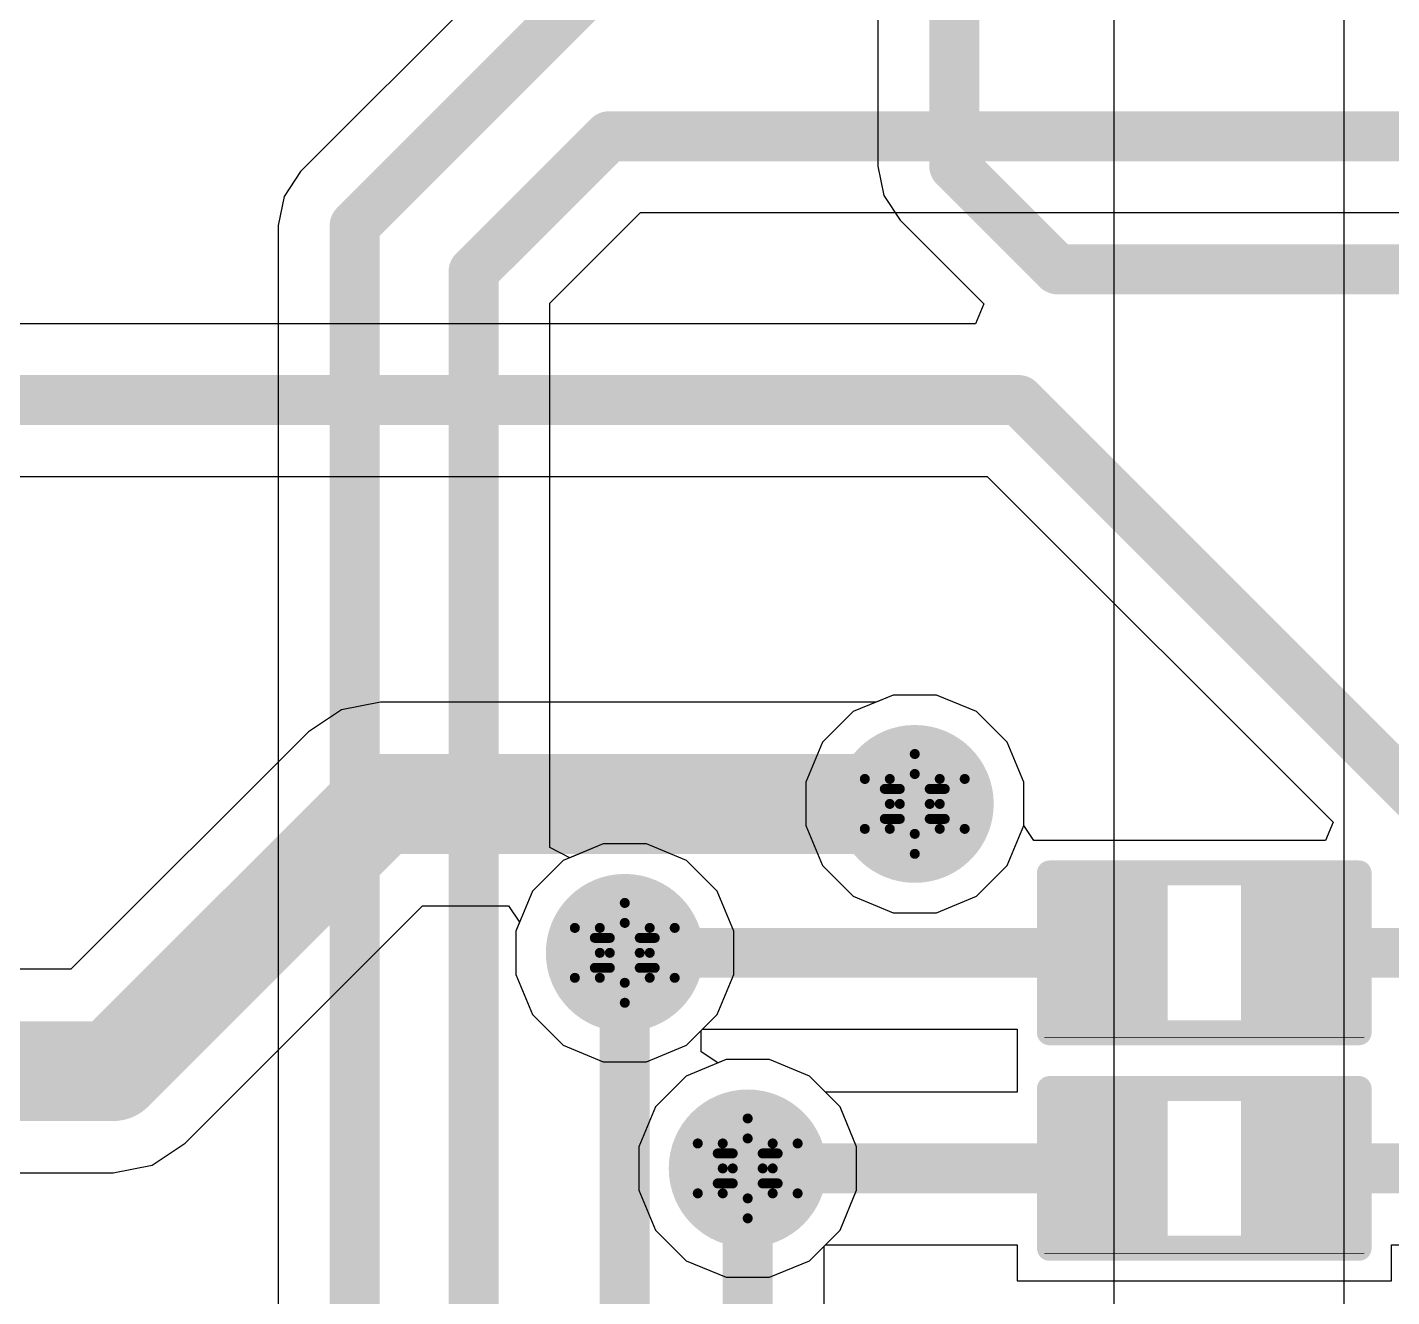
# Model space of a CAD drawing. Header units: inches. Extents: x -5 to 5328, y -4 to 5281.
# Drawn here: x 2.4 to 9.34, y 43.56 to 50.02 of the extents above; entities that cross this region are included whole.
import ezdxf

# ---------------------------------------------------------------- set-up
doc = ezdxf.new("R2010")
doc.units = ezdxf.units.IN
for name, color, linetype in [('Bottom Layer', 5, 'Continuous'), ('Bottom Solder', 6, 'Continuous'), ('Drill Drawing', 1, 'Continuous'), ('Layer 1', 16, 'Continuous'), ('Layer 2', 76, 'Continuous'), ('Top Layer', 1, 'Continuous'), ('Top Overlay', 2, 'Continuous'), ('Top Paste', 8, 'Continuous'), ('Top Solder', 216, 'Continuous'), ('Via Holes', 16, 'Continuous')]:
    doc.layers.add(name, color=color, linetype=linetype)

# ---------------------------------------------------------------- blocks, each defined once
blk = doc.blocks.new('R___0402_38')
at = {"layer": 'Top Layer'}
for points in [[(-0.6985, -0.3175), (-0.6985, 0.3175), (-0.2413, 0.3175), (-0.2413, -0.3175)], [(0.2413, -0.3175), (0.2413, 0.3175), (0.6985, 0.3175), (0.6985, -0.3175)]]:
    blk.add_hatch(color=1, dxfattribs=at).paths.add_polyline_path(points)
at = {"layer": 'Top Paste'}
for points in [[(-0.6985, -0.3175), (-0.6985, 0.3175), (-0.2413, 0.3175), (-0.2413, -0.3175)], [(0.2413, -0.3175), (0.2413, 0.3175), (0.6985, 0.3175), (0.6985, -0.3175)]]:
    blk.add_hatch(color=8, dxfattribs=at).paths.add_polyline_path(points)
at = {"layer": 'Top Solder'}
for points in [[(-0.7535, -0.3725), (-0.7535, 0.3725), (-0.1863, 0.3725), (-0.1863, -0.3725)], [(0.1863, -0.3725), (0.1863, 0.3725), (0.7535, 0.3725), (0.7535, -0.3725)]]:
    blk.add_hatch(color=216, dxfattribs=at).paths.add_polyline_path(points)
at = {"layer": 'Top Overlay'}
for points in [[(-0.7874, -0.4064, 0.127, 0.127, 0), (-0.7874, 0.4064, 0.127, 0.127, 0)], [(-0.7874, 0.4064, 0.127, 0.127, 0), (0.7874, 0.4064, 0.127, 0.127, 0)], [(0.7874, -0.4064, 0.127, 0.127, 0), (0.7874, 0.4064, 0.127, 0.127, 0)], [(-0.7874, -0.4064, 0.127, 0.127, 0), (0.7874, -0.4064, 0.127, 0.127, 0)], [(-0.8128, -0.4318, 0.00323, 0.00323, 0), (0.8128, -0.4318, 0.00323, 0.00323, 0)]]:
    blk.add_lwpolyline(points, format="xyseb", dxfattribs=at)
for points in [[(-0.8191, 0.4064, 0.0635, 0.0635, 1), (-0.7556, 0.4064, 0.0635, 0.0635, 1)], [(-0.8191, 0.4064, 0.0635, 0.0635, 1), (-0.7556, 0.4064, 0.0635, 0.0635, 1)], [(0.7556, 0.4064, 0.0635, 0.0635, 1), (0.8191, 0.4064, 0.0635, 0.0635, 1)], [(0.7556, 0.4064, 0.0635, 0.0635, 1), (0.8191, 0.4064, 0.0635, 0.0635, 1)], [(-0.8191, -0.4064, 0.0635, 0.0635, 1), (-0.7556, -0.4064, 0.0635, 0.0635, 1)], [(-0.8191, -0.4064, 0.0635, 0.0635, 1), (-0.7556, -0.4064, 0.0635, 0.0635, 1)], [(0.7556, -0.4064, 0.0635, 0.0635, 1), (0.8191, -0.4064, 0.0635, 0.0635, 1)], [(0.7556, -0.4064, 0.0635, 0.0635, 1), (0.8191, -0.4064, 0.0635, 0.0635, 1)], [(-0.8136, -0.4318, 0.00161, 0.00161, 1), (-0.812, -0.4318, 0.00161, 0.00161, 1)], [(0.812, -0.4318, 0.00161, 0.00161, 1), (0.8136, -0.4318, 0.00161, 0.00161, 1)]]:
    blk.add_lwpolyline(points, format="xyseb", close=True, dxfattribs=at)
blk = doc.blocks.new('R___0402_39')
at = {"layer": 'Top Layer'}
for points in [[(-0.6985, -0.3175), (-0.6985, 0.3175), (-0.2413, 0.3175), (-0.2413, -0.3175)], [(0.2413, -0.3175), (0.2413, 0.3175), (0.6985, 0.3175), (0.6985, -0.3175)]]:
    blk.add_hatch(color=1, dxfattribs=at).paths.add_polyline_path(points)
at = {"layer": 'Top Paste'}
for points in [[(-0.6985, -0.3175), (-0.6985, 0.3175), (-0.2413, 0.3175), (-0.2413, -0.3175)], [(0.2413, -0.3175), (0.2413, 0.3175), (0.6985, 0.3175), (0.6985, -0.3175)]]:
    blk.add_hatch(color=8, dxfattribs=at).paths.add_polyline_path(points)
at = {"layer": 'Top Solder'}
for points in [[(-0.7535, -0.3725), (-0.7535, 0.3725), (-0.1863, 0.3725), (-0.1863, -0.3725)], [(0.1863, -0.3725), (0.1863, 0.3725), (0.7535, 0.3725), (0.7535, -0.3725)]]:
    blk.add_hatch(color=216, dxfattribs=at).paths.add_polyline_path(points)
at = {"layer": 'Top Overlay'}
for points in [[(-0.7874, -0.4064, 0.127, 0.127, 0), (-0.7874, 0.4064, 0.127, 0.127, 0)], [(-0.7874, 0.4064, 0.127, 0.127, 0), (0.7874, 0.4064, 0.127, 0.127, 0)], [(0.7874, -0.4064, 0.127, 0.127, 0), (0.7874, 0.4064, 0.127, 0.127, 0)], [(-0.7874, -0.4064, 0.127, 0.127, 0), (0.7874, -0.4064, 0.127, 0.127, 0)], [(-0.8128, -0.4318, 0.00323, 0.00323, 0), (0.8128, -0.4318, 0.00323, 0.00323, 0)]]:
    blk.add_lwpolyline(points, format="xyseb", dxfattribs=at)
for points in [[(-0.8191, 0.4064, 0.0635, 0.0635, 1), (-0.7556, 0.4064, 0.0635, 0.0635, 1)], [(-0.8191, 0.4064, 0.0635, 0.0635, 1), (-0.7556, 0.4064, 0.0635, 0.0635, 1)], [(0.7556, 0.4064, 0.0635, 0.0635, 1), (0.8191, 0.4064, 0.0635, 0.0635, 1)], [(0.7556, 0.4064, 0.0635, 0.0635, 1), (0.8191, 0.4064, 0.0635, 0.0635, 1)], [(-0.8191, -0.4064, 0.0635, 0.0635, 1), (-0.7556, -0.4064, 0.0635, 0.0635, 1)], [(-0.8191, -0.4064, 0.0635, 0.0635, 1), (-0.7556, -0.4064, 0.0635, 0.0635, 1)], [(0.7556, -0.4064, 0.0635, 0.0635, 1), (0.8191, -0.4064, 0.0635, 0.0635, 1)], [(0.7556, -0.4064, 0.0635, 0.0635, 1), (0.8191, -0.4064, 0.0635, 0.0635, 1)], [(-0.8136, -0.4318, 0.00161, 0.00161, 1), (-0.812, -0.4318, 0.00161, 0.00161, 1)], [(0.812, -0.4318, 0.00161, 0.00161, 1), (0.8136, -0.4318, 0.00161, 0.00161, 1)]]:
    blk.add_lwpolyline(points, format="xyseb", close=True, dxfattribs=at)

msp = doc.modelspace()

# ---------------------------------------------------------------- hatches: boundary and pattern name
at = {"layer": 'Bottom Layer'}
h = msp.add_hatch(color=5, dxfattribs=at)
edge = h.paths.add_edge_path()
edge.add_arc((6.9163, 46.0662), 0.3, 0, 360)
h = msp.add_hatch(color=5, dxfattribs=at)
edge = h.paths.add_edge_path()
edge.add_arc((5.4414, 45.3084), 0.3, 0, 360)
h = msp.add_hatch(color=5, dxfattribs=at)
edge = h.paths.add_edge_path()
edge.add_arc((6.0666, 44.2117), 0.3, 0, 360)
at = {"layer": 'Bottom Solder'}
h = msp.add_hatch(color=6, dxfattribs=at)
edge = h.paths.add_edge_path()
edge.add_arc((6.9163, 46.0662), 0.4016, 0, 360)
h = msp.add_hatch(color=6, dxfattribs=at)
edge = h.paths.add_edge_path()
edge.add_arc((5.4414, 45.3084), 0.4016, 0, 360)
h = msp.add_hatch(color=6, dxfattribs=at)
edge = h.paths.add_edge_path()
edge.add_arc((6.0666, 44.2117), 0.4016, 0, 360)
at = {"layer": 'Layer 1'}
h = msp.add_hatch(color=16, dxfattribs=at)
edge = h.paths.add_edge_path()
edge.add_arc((6.9163, 46.0662), 0.3, 0, 360)
h = msp.add_hatch(color=16, dxfattribs=at)
edge = h.paths.add_edge_path()
edge.add_arc((5.4414, 45.3084), 0.3, 0, 360)
h = msp.add_hatch(color=16, dxfattribs=at)
edge = h.paths.add_edge_path()
edge.add_arc((6.0666, 44.2117), 0.3, 0, 360)
at = {"layer": 'Layer 2'}
h = msp.add_hatch(color=76, dxfattribs=at)
edge = h.paths.add_edge_path()
edge.add_arc((6.9163, 46.0662), 0.3, 0, 360)
h = msp.add_hatch(color=76, dxfattribs=at)
edge = h.paths.add_edge_path()
edge.add_arc((5.4414, 45.3084), 0.3, 0, 360)
h = msp.add_hatch(color=76, dxfattribs=at)
edge = h.paths.add_edge_path()
edge.add_arc((6.0666, 44.2117), 0.3, 0, 360)
at = {"layer": 'Top Layer'}
h = msp.add_hatch(color=1, dxfattribs=at)
edge = h.paths.add_edge_path()
edge.add_arc((6.9163, 46.0662), 0.3, 0, 360)
h = msp.add_hatch(color=1, dxfattribs=at)
edge = h.paths.add_edge_path()
edge.add_arc((5.4414, 45.3084), 0.3, 0, 360)
h = msp.add_hatch(color=1, dxfattribs=at)
edge = h.paths.add_edge_path()
edge.add_arc((6.0666, 44.2117), 0.3, 0, 360)
at = {"layer": 'Top Solder'}
h = msp.add_hatch(color=216, dxfattribs=at)
edge = h.paths.add_edge_path()
edge.add_arc((6.9163, 46.0662), 0.4016, 0, 360)
h = msp.add_hatch(color=216, dxfattribs=at)
edge = h.paths.add_edge_path()
edge.add_arc((5.4414, 45.3084), 0.4016, 0, 360)
h = msp.add_hatch(color=216, dxfattribs=at)
edge = h.paths.add_edge_path()
edge.add_arc((6.0666, 44.2117), 0.4016, 0, 360)
at = {"layer": 'Via Holes'}
h = msp.add_hatch(color=7, dxfattribs=at)
edge = h.paths.add_edge_path()
edge.add_arc((6.9163, 46.0662), 0.15, 0, 360)
h = msp.add_hatch(color=7, dxfattribs=at)
edge = h.paths.add_edge_path()
edge.add_arc((5.4414, 45.3084), 0.15, 0, 360)
h = msp.add_hatch(color=7, dxfattribs=at)
edge = h.paths.add_edge_path()
edge.add_arc((6.0666, 44.2117), 0.15, 0, 360)

# ---------------------------------------------------------------- linework, layer by layer
at = {"layer": 'Bottom Layer'}
for p, q in [((4.9291, 50.4196), (3.7928, 49.2833)), ((3.7928, 49.2833), (3.7086, 49.1573)), ((3.7086, 49.1573), (3.6791, 49.0087)), ((5.0608, 48.6143), (5.5213, 49.0748)), ((5.5213, 49.0748), (11.9199, 49.0748)), ((3.6791, 49.0087), (3.6791, 39.6032)), ((5.0608, 45.844), (5.0608, 48.6143)), ((5.1624, 45.7925), (5.0608, 45.844)), ((5.3312, 45.8624), (5.1624, 45.7925)), ((5.5516, 45.8624), (5.3312, 45.8624)), ((5.7552, 45.7781), (5.5516, 45.8624)), ((5.9111, 45.6222), (5.7552, 45.7781)), ((5.9954, 45.4186), (5.9111, 45.6222)), ((5.9954, 45.1982), (5.9954, 45.4186)), ((5.9111, 44.9946), (5.9954, 45.1982)), ((5.8299, 44.9134), (5.9111, 44.9946)), ((5.8299, 44.8047), (5.8299, 44.9134)), ((5.9143, 44.7483), (5.8299, 44.8047)), ((5.9564, 44.7657), (5.9143, 44.7483)), ((6.1768, 44.7657), (5.9564, 44.7657)), ((6.3804, 44.6814), (6.1768, 44.7657)), ((6.5362, 44.5255), (6.3804, 44.6814)), ((6.6206, 44.3219), (6.5362, 44.5255)), ((6.6206, 44.1015), (6.6206, 44.3219)), ((6.5362, 43.8979), (6.6206, 44.1015)), ((6.4551, 43.8167), (6.5362, 43.8979)), ((6.4551, 41.4984), (6.4551, 43.8167))]:
    msp.add_line(p, q, dxfattribs=at)
for points in [[(4.0675, 49.0087, 0.254, 0.254, 0), (5.2037, 50.1449, 0.254, 0.254, 0)], [(4.6723, 48.7753, 0.254, 0.254, 0), (5.3604, 49.4633, 0.254, 0.254, 0)], [(5.3604, 49.4633, 0.254, 0.254, 0), (12.3149, 49.4633, 0.254, 0.254, 0)], [(4.0675, 39.2082, 0.254, 0.254, 0), (4.0675, 49.0087, 0.254, 0.254, 0)], [(4.6723, 33.0528, 0.254, 0.254, 0), (4.6723, 48.7753, 0.254, 0.254, 0)], [(5.4414, 32.8237, 0.254, 0.254, 0), (5.4414, 45.3084, 0.254, 0.254, 0)], [(6.0666, 33.0729, 0.254, 0.254, 0), (6.0666, 44.2117, 0.254, 0.254, 0)]]:
    msp.add_lwpolyline(points, format="xyseb", dxfattribs=at)
for points in [[(5.2969, 49.4633, 0.127, 0.127, 1), (5.4239, 49.4633, 0.127, 0.127, 1)], [(5.2969, 49.4633, 0.127, 0.127, 1), (5.4239, 49.4633, 0.127, 0.127, 1)], [(4.004, 49.0087, 0.127, 0.127, 1), (4.131, 49.0087, 0.127, 0.127, 1)], [(4.004, 49.0087, 0.127, 0.127, 1), (4.131, 49.0087, 0.127, 0.127, 1)], [(4.6088, 48.7753, 0.127, 0.127, 1), (4.7358, 48.7753, 0.127, 0.127, 1)], [(4.6088, 48.7753, 0.127, 0.127, 1), (4.7358, 48.7753, 0.127, 0.127, 1)], [(5.3779, 45.3084, 0.127, 0.127, 1), (5.5049, 45.3084, 0.127, 0.127, 1)], [(6.0031, 44.2117, 0.127, 0.127, 1), (6.1301, 44.2117, 0.127, 0.127, 1)]]:
    msp.add_lwpolyline(points, format="xyseb", close=True, dxfattribs=at)
at = {"layer": 'Drill Drawing'}
for points in [[(6.7893, 46.1932, 0.0508, 0.0508, 0), (6.9163, 46.3202, 0.0508, 0.0508, 0)], [(6.9163, 46.3202, 0.0508, 0.0508, 0), (7.0433, 46.1932, 0.0508, 0.0508, 0)], [(6.6623, 46.1932, 0.0508, 0.0508, 0), (6.7893, 46.0662, 0.0508, 0.0508, 0)], [(6.6623, 46.1932, 0.0508, 0.0508, 0), (6.7893, 46.1932, 0.0508, 0.0508, 0)], [(6.8401, 46.1424, 0.0508, 0.0508, 0), (6.9163, 46.2186, 0.0508, 0.0508, 0)], [(6.9163, 46.2186, 0.0508, 0.0508, 0), (6.9925, 46.1424, 0.0508, 0.0508, 0)], [(7.0433, 46.1932, 0.0508, 0.0508, 0), (7.1703, 46.1932, 0.0508, 0.0508, 0)], [(7.0433, 46.0662, 0.0508, 0.0508, 0), (7.1703, 46.1932, 0.0508, 0.0508, 0)], [(6.7639, 46.1424, 0.0508, 0.0508, 0), (6.8401, 46.0662, 0.0508, 0.0508, 0)], [(6.7639, 46.1424, 0.0508, 0.0508, 0), (6.8401, 46.1424, 0.0508, 0.0508, 0)], [(6.9925, 46.1424, 0.0508, 0.0508, 0), (7.0687, 46.1424, 0.0508, 0.0508, 0)], [(6.9925, 46.0662, 0.0508, 0.0508, 0), (7.0687, 46.1424, 0.0508, 0.0508, 0)], [(6.6623, 45.9392, 0.0508, 0.0508, 0), (6.7893, 46.0662, 0.0508, 0.0508, 0)], [(6.7639, 45.99, 0.0508, 0.0508, 0), (6.8401, 46.0662, 0.0508, 0.0508, 0)], [(6.9925, 46.0662, 0.0508, 0.0508, 0), (7.0687, 45.99, 0.0508, 0.0508, 0)], [(7.0433, 46.0662, 0.0508, 0.0508, 0), (7.1703, 45.9392, 0.0508, 0.0508, 0)], [(6.7639, 45.99, 0.0508, 0.0508, 0), (6.8401, 45.99, 0.0508, 0.0508, 0)], [(6.8401, 45.99, 0.0508, 0.0508, 0), (6.9163, 45.9138, 0.0508, 0.0508, 0)], [(6.9163, 45.9138, 0.0508, 0.0508, 0), (6.9925, 45.99, 0.0508, 0.0508, 0)], [(6.9925, 45.99, 0.0508, 0.0508, 0), (7.0687, 45.99, 0.0508, 0.0508, 0)], [(6.6623, 45.9392, 0.0508, 0.0508, 0), (6.7893, 45.9392, 0.0508, 0.0508, 0)], [(6.7893, 45.9392, 0.0508, 0.0508, 0), (6.9163, 45.8122, 0.0508, 0.0508, 0)], [(6.9163, 45.8122, 0.0508, 0.0508, 0), (7.0433, 45.9392, 0.0508, 0.0508, 0)], [(7.0433, 45.9392, 0.0508, 0.0508, 0), (7.1703, 45.9392, 0.0508, 0.0508, 0)], [(5.3144, 45.4354, 0.0508, 0.0508, 0), (5.4414, 45.5624, 0.0508, 0.0508, 0)], [(5.4414, 45.5624, 0.0508, 0.0508, 0), (5.5684, 45.4354, 0.0508, 0.0508, 0)], [(5.1874, 45.4354, 0.0508, 0.0508, 0), (5.3144, 45.3084, 0.0508, 0.0508, 0)], [(5.1874, 45.4354, 0.0508, 0.0508, 0), (5.3144, 45.4354, 0.0508, 0.0508, 0)], [(5.3652, 45.3846, 0.0508, 0.0508, 0), (5.4414, 45.4608, 0.0508, 0.0508, 0)], [(5.4414, 45.4608, 0.0508, 0.0508, 0), (5.5176, 45.3846, 0.0508, 0.0508, 0)], [(5.5684, 45.4354, 0.0508, 0.0508, 0), (5.6954, 45.4354, 0.0508, 0.0508, 0)], [(5.5684, 45.3084, 0.0508, 0.0508, 0), (5.6954, 45.4354, 0.0508, 0.0508, 0)], [(5.289, 45.3846, 0.0508, 0.0508, 0), (5.3652, 45.3084, 0.0508, 0.0508, 0)], [(5.289, 45.3846, 0.0508, 0.0508, 0), (5.3652, 45.3846, 0.0508, 0.0508, 0)], [(5.5176, 45.3846, 0.0508, 0.0508, 0), (5.5938, 45.3846, 0.0508, 0.0508, 0)], [(5.5176, 45.3084, 0.0508, 0.0508, 0), (5.5938, 45.3846, 0.0508, 0.0508, 0)], [(5.1874, 45.1814, 0.0508, 0.0508, 0), (5.3144, 45.3084, 0.0508, 0.0508, 0)], [(5.289, 45.2322, 0.0508, 0.0508, 0), (5.3652, 45.3084, 0.0508, 0.0508, 0)], [(5.5176, 45.3084, 0.0508, 0.0508, 0), (5.5938, 45.2322, 0.0508, 0.0508, 0)], [(5.5684, 45.3084, 0.0508, 0.0508, 0), (5.6954, 45.1814, 0.0508, 0.0508, 0)], [(5.289, 45.2322, 0.0508, 0.0508, 0), (5.3652, 45.2322, 0.0508, 0.0508, 0)], [(5.3652, 45.2322, 0.0508, 0.0508, 0), (5.4414, 45.156, 0.0508, 0.0508, 0)], [(5.4414, 45.156, 0.0508, 0.0508, 0), (5.5176, 45.2322, 0.0508, 0.0508, 0)], [(5.5176, 45.2322, 0.0508, 0.0508, 0), (5.5938, 45.2322, 0.0508, 0.0508, 0)], [(5.1874, 45.1814, 0.0508, 0.0508, 0), (5.3144, 45.1814, 0.0508, 0.0508, 0)], [(5.3144, 45.1814, 0.0508, 0.0508, 0), (5.4414, 45.0544, 0.0508, 0.0508, 0)], [(5.4414, 45.0544, 0.0508, 0.0508, 0), (5.5684, 45.1814, 0.0508, 0.0508, 0)], [(5.5684, 45.1814, 0.0508, 0.0508, 0), (5.6954, 45.1814, 0.0508, 0.0508, 0)], [(5.9396, 44.3387, 0.0508, 0.0508, 0), (6.0666, 44.4657, 0.0508, 0.0508, 0)], [(6.0666, 44.4657, 0.0508, 0.0508, 0), (6.1936, 44.3387, 0.0508, 0.0508, 0)], [(5.8126, 44.3387, 0.0508, 0.0508, 0), (5.9396, 44.2117, 0.0508, 0.0508, 0)], [(5.8126, 44.3387, 0.0508, 0.0508, 0), (5.9396, 44.3387, 0.0508, 0.0508, 0)], [(5.9904, 44.2879, 0.0508, 0.0508, 0), (6.0666, 44.3641, 0.0508, 0.0508, 0)], [(6.0666, 44.3641, 0.0508, 0.0508, 0), (6.1428, 44.2879, 0.0508, 0.0508, 0)], [(6.1936, 44.3387, 0.0508, 0.0508, 0), (6.3206, 44.3387, 0.0508, 0.0508, 0)], [(6.1936, 44.2117, 0.0508, 0.0508, 0), (6.3206, 44.3387, 0.0508, 0.0508, 0)], [(5.9142, 44.2879, 0.0508, 0.0508, 0), (5.9904, 44.2117, 0.0508, 0.0508, 0)], [(5.9142, 44.2879, 0.0508, 0.0508, 0), (5.9904, 44.2879, 0.0508, 0.0508, 0)], [(6.1428, 44.2879, 0.0508, 0.0508, 0), (6.219, 44.2879, 0.0508, 0.0508, 0)], [(6.1428, 44.2117, 0.0508, 0.0508, 0), (6.219, 44.2879, 0.0508, 0.0508, 0)], [(5.8126, 44.0847, 0.0508, 0.0508, 0), (5.9396, 44.2117, 0.0508, 0.0508, 0)], [(5.9142, 44.1355, 0.0508, 0.0508, 0), (5.9904, 44.2117, 0.0508, 0.0508, 0)], [(6.1428, 44.2117, 0.0508, 0.0508, 0), (6.219, 44.1355, 0.0508, 0.0508, 0)], [(6.1936, 44.2117, 0.0508, 0.0508, 0), (6.3206, 44.0847, 0.0508, 0.0508, 0)], [(5.9142, 44.1355, 0.0508, 0.0508, 0), (5.9904, 44.1355, 0.0508, 0.0508, 0)], [(5.9904, 44.1355, 0.0508, 0.0508, 0), (6.0666, 44.0593, 0.0508, 0.0508, 0)], [(6.0666, 44.0593, 0.0508, 0.0508, 0), (6.1428, 44.1355, 0.0508, 0.0508, 0)], [(6.1428, 44.1355, 0.0508, 0.0508, 0), (6.219, 44.1355, 0.0508, 0.0508, 0)], [(5.8126, 44.0847, 0.0508, 0.0508, 0), (5.9396, 44.0847, 0.0508, 0.0508, 0)], [(5.9396, 44.0847, 0.0508, 0.0508, 0), (6.0666, 43.9577, 0.0508, 0.0508, 0)], [(6.0666, 43.9577, 0.0508, 0.0508, 0), (6.1936, 44.0847, 0.0508, 0.0508, 0)], [(6.1936, 44.0847, 0.0508, 0.0508, 0), (6.3206, 44.0847, 0.0508, 0.0508, 0)]]:
    msp.add_lwpolyline(points, format="xyseb", dxfattribs=at)
for points in [[(6.9036, 46.3202, 0.0254, 0.0254, 1), (6.929, 46.3202, 0.0254, 0.0254, 1)], [(6.9036, 46.3202, 0.0254, 0.0254, 1), (6.929, 46.3202, 0.0254, 0.0254, 1)], [(6.6496, 46.1932, 0.0254, 0.0254, 1), (6.675, 46.1932, 0.0254, 0.0254, 1)], [(6.6496, 46.1932, 0.0254, 0.0254, 1), (6.675, 46.1932, 0.0254, 0.0254, 1)], [(6.7766, 46.1932, 0.0254, 0.0254, 1), (6.802, 46.1932, 0.0254, 0.0254, 1)], [(6.7766, 46.1932, 0.0254, 0.0254, 1), (6.802, 46.1932, 0.0254, 0.0254, 1)], [(6.9036, 46.2186, 0.0254, 0.0254, 1), (6.929, 46.2186, 0.0254, 0.0254, 1)], [(6.9036, 46.2186, 0.0254, 0.0254, 1), (6.929, 46.2186, 0.0254, 0.0254, 1)], [(7.0306, 46.1932, 0.0254, 0.0254, 1), (7.056, 46.1932, 0.0254, 0.0254, 1)], [(7.0306, 46.1932, 0.0254, 0.0254, 1), (7.056, 46.1932, 0.0254, 0.0254, 1)], [(7.1576, 46.1932, 0.0254, 0.0254, 1), (7.183, 46.1932, 0.0254, 0.0254, 1)], [(7.1576, 46.1932, 0.0254, 0.0254, 1), (7.183, 46.1932, 0.0254, 0.0254, 1)], [(6.7512, 46.1424, 0.0254, 0.0254, 1), (6.7766, 46.1424, 0.0254, 0.0254, 1)], [(6.7512, 46.1424, 0.0254, 0.0254, 1), (6.7766, 46.1424, 0.0254, 0.0254, 1)], [(6.8274, 46.1424, 0.0254, 0.0254, 1), (6.8528, 46.1424, 0.0254, 0.0254, 1)], [(6.8274, 46.1424, 0.0254, 0.0254, 1), (6.8528, 46.1424, 0.0254, 0.0254, 1)], [(6.9798, 46.1424, 0.0254, 0.0254, 1), (7.0052, 46.1424, 0.0254, 0.0254, 1)], [(6.9798, 46.1424, 0.0254, 0.0254, 1), (7.0052, 46.1424, 0.0254, 0.0254, 1)], [(7.056, 46.1424, 0.0254, 0.0254, 1), (7.0814, 46.1424, 0.0254, 0.0254, 1)], [(7.056, 46.1424, 0.0254, 0.0254, 1), (7.0814, 46.1424, 0.0254, 0.0254, 1)], [(6.7766, 46.0662, 0.0254, 0.0254, 1), (6.802, 46.0662, 0.0254, 0.0254, 1)], [(6.7766, 46.0662, 0.0254, 0.0254, 1), (6.802, 46.0662, 0.0254, 0.0254, 1)], [(6.8274, 46.0662, 0.0254, 0.0254, 1), (6.8528, 46.0662, 0.0254, 0.0254, 1)], [(6.8274, 46.0662, 0.0254, 0.0254, 1), (6.8528, 46.0662, 0.0254, 0.0254, 1)], [(6.9798, 46.0662, 0.0254, 0.0254, 1), (7.0052, 46.0662, 0.0254, 0.0254, 1)], [(6.9798, 46.0662, 0.0254, 0.0254, 1), (7.0052, 46.0662, 0.0254, 0.0254, 1)], [(7.0306, 46.0662, 0.0254, 0.0254, 1), (7.056, 46.0662, 0.0254, 0.0254, 1)], [(7.0306, 46.0662, 0.0254, 0.0254, 1), (7.056, 46.0662, 0.0254, 0.0254, 1)], [(6.7512, 45.99, 0.0254, 0.0254, 1), (6.7766, 45.99, 0.0254, 0.0254, 1)], [(6.7512, 45.99, 0.0254, 0.0254, 1), (6.7766, 45.99, 0.0254, 0.0254, 1)], [(6.8274, 45.99, 0.0254, 0.0254, 1), (6.8528, 45.99, 0.0254, 0.0254, 1)], [(6.8274, 45.99, 0.0254, 0.0254, 1), (6.8528, 45.99, 0.0254, 0.0254, 1)], [(6.9798, 45.99, 0.0254, 0.0254, 1), (7.0052, 45.99, 0.0254, 0.0254, 1)], [(6.9798, 45.99, 0.0254, 0.0254, 1), (7.0052, 45.99, 0.0254, 0.0254, 1)], [(7.056, 45.99, 0.0254, 0.0254, 1), (7.0814, 45.99, 0.0254, 0.0254, 1)], [(7.056, 45.99, 0.0254, 0.0254, 1), (7.0814, 45.99, 0.0254, 0.0254, 1)], [(6.6496, 45.9392, 0.0254, 0.0254, 1), (6.675, 45.9392, 0.0254, 0.0254, 1)], [(6.6496, 45.9392, 0.0254, 0.0254, 1), (6.675, 45.9392, 0.0254, 0.0254, 1)], [(6.7766, 45.9392, 0.0254, 0.0254, 1), (6.802, 45.9392, 0.0254, 0.0254, 1)], [(6.7766, 45.9392, 0.0254, 0.0254, 1), (6.802, 45.9392, 0.0254, 0.0254, 1)], [(7.0306, 45.9392, 0.0254, 0.0254, 1), (7.056, 45.9392, 0.0254, 0.0254, 1)], [(7.0306, 45.9392, 0.0254, 0.0254, 1), (7.056, 45.9392, 0.0254, 0.0254, 1)], [(7.1576, 45.9392, 0.0254, 0.0254, 1), (7.183, 45.9392, 0.0254, 0.0254, 1)], [(7.1576, 45.9392, 0.0254, 0.0254, 1), (7.183, 45.9392, 0.0254, 0.0254, 1)], [(6.9036, 45.9138, 0.0254, 0.0254, 1), (6.929, 45.9138, 0.0254, 0.0254, 1)], [(6.9036, 45.9138, 0.0254, 0.0254, 1), (6.929, 45.9138, 0.0254, 0.0254, 1)], [(6.9036, 45.8122, 0.0254, 0.0254, 1), (6.929, 45.8122, 0.0254, 0.0254, 1)], [(6.9036, 45.8122, 0.0254, 0.0254, 1), (6.929, 45.8122, 0.0254, 0.0254, 1)], [(5.4287, 45.5624, 0.0254, 0.0254, 1), (5.4541, 45.5624, 0.0254, 0.0254, 1)], [(5.4287, 45.5624, 0.0254, 0.0254, 1), (5.4541, 45.5624, 0.0254, 0.0254, 1)], [(5.1747, 45.4354, 0.0254, 0.0254, 1), (5.2001, 45.4354, 0.0254, 0.0254, 1)], [(5.1747, 45.4354, 0.0254, 0.0254, 1), (5.2001, 45.4354, 0.0254, 0.0254, 1)], [(5.3017, 45.4354, 0.0254, 0.0254, 1), (5.3271, 45.4354, 0.0254, 0.0254, 1)], [(5.3017, 45.4354, 0.0254, 0.0254, 1), (5.3271, 45.4354, 0.0254, 0.0254, 1)], [(5.4287, 45.4608, 0.0254, 0.0254, 1), (5.4541, 45.4608, 0.0254, 0.0254, 1)], [(5.4287, 45.4608, 0.0254, 0.0254, 1), (5.4541, 45.4608, 0.0254, 0.0254, 1)], [(5.5557, 45.4354, 0.0254, 0.0254, 1), (5.5811, 45.4354, 0.0254, 0.0254, 1)], [(5.5557, 45.4354, 0.0254, 0.0254, 1), (5.5811, 45.4354, 0.0254, 0.0254, 1)], [(5.6827, 45.4354, 0.0254, 0.0254, 1), (5.7081, 45.4354, 0.0254, 0.0254, 1)], [(5.6827, 45.4354, 0.0254, 0.0254, 1), (5.7081, 45.4354, 0.0254, 0.0254, 1)], [(5.2763, 45.3846, 0.0254, 0.0254, 1), (5.3017, 45.3846, 0.0254, 0.0254, 1)], [(5.2763, 45.3846, 0.0254, 0.0254, 1), (5.3017, 45.3846, 0.0254, 0.0254, 1)], [(5.3525, 45.3846, 0.0254, 0.0254, 1), (5.3779, 45.3846, 0.0254, 0.0254, 1)], [(5.3525, 45.3846, 0.0254, 0.0254, 1), (5.3779, 45.3846, 0.0254, 0.0254, 1)], [(5.5049, 45.3846, 0.0254, 0.0254, 1), (5.5303, 45.3846, 0.0254, 0.0254, 1)], [(5.5049, 45.3846, 0.0254, 0.0254, 1), (5.5303, 45.3846, 0.0254, 0.0254, 1)], [(5.5811, 45.3846, 0.0254, 0.0254, 1), (5.6065, 45.3846, 0.0254, 0.0254, 1)], [(5.5811, 45.3846, 0.0254, 0.0254, 1), (5.6065, 45.3846, 0.0254, 0.0254, 1)], [(5.3017, 45.3084, 0.0254, 0.0254, 1), (5.3271, 45.3084, 0.0254, 0.0254, 1)], [(5.3017, 45.3084, 0.0254, 0.0254, 1), (5.3271, 45.3084, 0.0254, 0.0254, 1)], [(5.3525, 45.3084, 0.0254, 0.0254, 1), (5.3779, 45.3084, 0.0254, 0.0254, 1)], [(5.3525, 45.3084, 0.0254, 0.0254, 1), (5.3779, 45.3084, 0.0254, 0.0254, 1)], [(5.5049, 45.3084, 0.0254, 0.0254, 1), (5.5303, 45.3084, 0.0254, 0.0254, 1)], [(5.5049, 45.3084, 0.0254, 0.0254, 1), (5.5303, 45.3084, 0.0254, 0.0254, 1)], [(5.5557, 45.3084, 0.0254, 0.0254, 1), (5.5811, 45.3084, 0.0254, 0.0254, 1)], [(5.5557, 45.3084, 0.0254, 0.0254, 1), (5.5811, 45.3084, 0.0254, 0.0254, 1)], [(5.2763, 45.2322, 0.0254, 0.0254, 1), (5.3017, 45.2322, 0.0254, 0.0254, 1)], [(5.2763, 45.2322, 0.0254, 0.0254, 1), (5.3017, 45.2322, 0.0254, 0.0254, 1)], [(5.3525, 45.2322, 0.0254, 0.0254, 1), (5.3779, 45.2322, 0.0254, 0.0254, 1)], [(5.3525, 45.2322, 0.0254, 0.0254, 1), (5.3779, 45.2322, 0.0254, 0.0254, 1)], [(5.5049, 45.2322, 0.0254, 0.0254, 1), (5.5303, 45.2322, 0.0254, 0.0254, 1)], [(5.5049, 45.2322, 0.0254, 0.0254, 1), (5.5303, 45.2322, 0.0254, 0.0254, 1)], [(5.5811, 45.2322, 0.0254, 0.0254, 1), (5.6065, 45.2322, 0.0254, 0.0254, 1)], [(5.5811, 45.2322, 0.0254, 0.0254, 1), (5.6065, 45.2322, 0.0254, 0.0254, 1)], [(5.1747, 45.1814, 0.0254, 0.0254, 1), (5.2001, 45.1814, 0.0254, 0.0254, 1)], [(5.1747, 45.1814, 0.0254, 0.0254, 1), (5.2001, 45.1814, 0.0254, 0.0254, 1)], [(5.3017, 45.1814, 0.0254, 0.0254, 1), (5.3271, 45.1814, 0.0254, 0.0254, 1)], [(5.3017, 45.1814, 0.0254, 0.0254, 1), (5.3271, 45.1814, 0.0254, 0.0254, 1)], [(5.4287, 45.156, 0.0254, 0.0254, 1), (5.4541, 45.156, 0.0254, 0.0254, 1)], [(5.4287, 45.156, 0.0254, 0.0254, 1), (5.4541, 45.156, 0.0254, 0.0254, 1)], [(5.5557, 45.1814, 0.0254, 0.0254, 1), (5.5811, 45.1814, 0.0254, 0.0254, 1)], [(5.5557, 45.1814, 0.0254, 0.0254, 1), (5.5811, 45.1814, 0.0254, 0.0254, 1)], [(5.6827, 45.1814, 0.0254, 0.0254, 1), (5.7081, 45.1814, 0.0254, 0.0254, 1)], [(5.6827, 45.1814, 0.0254, 0.0254, 1), (5.7081, 45.1814, 0.0254, 0.0254, 1)], [(5.4287, 45.0544, 0.0254, 0.0254, 1), (5.4541, 45.0544, 0.0254, 0.0254, 1)], [(5.4287, 45.0544, 0.0254, 0.0254, 1), (5.4541, 45.0544, 0.0254, 0.0254, 1)], [(6.0539, 44.4657, 0.0254, 0.0254, 1), (6.0793, 44.4657, 0.0254, 0.0254, 1)], [(6.0539, 44.4657, 0.0254, 0.0254, 1), (6.0793, 44.4657, 0.0254, 0.0254, 1)], [(5.7999, 44.3387, 0.0254, 0.0254, 1), (5.8253, 44.3387, 0.0254, 0.0254, 1)], [(5.7999, 44.3387, 0.0254, 0.0254, 1), (5.8253, 44.3387, 0.0254, 0.0254, 1)], [(5.9269, 44.3387, 0.0254, 0.0254, 1), (5.9523, 44.3387, 0.0254, 0.0254, 1)], [(5.9269, 44.3387, 0.0254, 0.0254, 1), (5.9523, 44.3387, 0.0254, 0.0254, 1)], [(6.0539, 44.3641, 0.0254, 0.0254, 1), (6.0793, 44.3641, 0.0254, 0.0254, 1)], [(6.0539, 44.3641, 0.0254, 0.0254, 1), (6.0793, 44.3641, 0.0254, 0.0254, 1)], [(6.1809, 44.3387, 0.0254, 0.0254, 1), (6.2063, 44.3387, 0.0254, 0.0254, 1)], [(6.1809, 44.3387, 0.0254, 0.0254, 1), (6.2063, 44.3387, 0.0254, 0.0254, 1)], [(6.3079, 44.3387, 0.0254, 0.0254, 1), (6.3333, 44.3387, 0.0254, 0.0254, 1)], [(6.3079, 44.3387, 0.0254, 0.0254, 1), (6.3333, 44.3387, 0.0254, 0.0254, 1)], [(5.9015, 44.2879, 0.0254, 0.0254, 1), (5.9269, 44.2879, 0.0254, 0.0254, 1)], [(5.9015, 44.2879, 0.0254, 0.0254, 1), (5.9269, 44.2879, 0.0254, 0.0254, 1)], [(5.9777, 44.2879, 0.0254, 0.0254, 1), (6.0031, 44.2879, 0.0254, 0.0254, 1)], [(5.9777, 44.2879, 0.0254, 0.0254, 1), (6.0031, 44.2879, 0.0254, 0.0254, 1)], [(6.1301, 44.2879, 0.0254, 0.0254, 1), (6.1555, 44.2879, 0.0254, 0.0254, 1)], [(6.1301, 44.2879, 0.0254, 0.0254, 1), (6.1555, 44.2879, 0.0254, 0.0254, 1)], [(6.2063, 44.2879, 0.0254, 0.0254, 1), (6.2317, 44.2879, 0.0254, 0.0254, 1)], [(6.2063, 44.2879, 0.0254, 0.0254, 1), (6.2317, 44.2879, 0.0254, 0.0254, 1)], [(5.9269, 44.2117, 0.0254, 0.0254, 1), (5.9523, 44.2117, 0.0254, 0.0254, 1)], [(5.9269, 44.2117, 0.0254, 0.0254, 1), (5.9523, 44.2117, 0.0254, 0.0254, 1)], [(5.9777, 44.2117, 0.0254, 0.0254, 1), (6.0031, 44.2117, 0.0254, 0.0254, 1)], [(5.9777, 44.2117, 0.0254, 0.0254, 1), (6.0031, 44.2117, 0.0254, 0.0254, 1)], [(6.1301, 44.2117, 0.0254, 0.0254, 1), (6.1555, 44.2117, 0.0254, 0.0254, 1)], [(6.1301, 44.2117, 0.0254, 0.0254, 1), (6.1555, 44.2117, 0.0254, 0.0254, 1)], [(6.1809, 44.2117, 0.0254, 0.0254, 1), (6.2063, 44.2117, 0.0254, 0.0254, 1)], [(6.1809, 44.2117, 0.0254, 0.0254, 1), (6.2063, 44.2117, 0.0254, 0.0254, 1)], [(5.9015, 44.1355, 0.0254, 0.0254, 1), (5.9269, 44.1355, 0.0254, 0.0254, 1)], [(5.9015, 44.1355, 0.0254, 0.0254, 1), (5.9269, 44.1355, 0.0254, 0.0254, 1)], [(5.9777, 44.1355, 0.0254, 0.0254, 1), (6.0031, 44.1355, 0.0254, 0.0254, 1)], [(5.9777, 44.1355, 0.0254, 0.0254, 1), (6.0031, 44.1355, 0.0254, 0.0254, 1)], [(6.1301, 44.1355, 0.0254, 0.0254, 1), (6.1555, 44.1355, 0.0254, 0.0254, 1)], [(6.1301, 44.1355, 0.0254, 0.0254, 1), (6.1555, 44.1355, 0.0254, 0.0254, 1)], [(6.2063, 44.1355, 0.0254, 0.0254, 1), (6.2317, 44.1355, 0.0254, 0.0254, 1)], [(6.2063, 44.1355, 0.0254, 0.0254, 1), (6.2317, 44.1355, 0.0254, 0.0254, 1)], [(5.7999, 44.0847, 0.0254, 0.0254, 1), (5.8253, 44.0847, 0.0254, 0.0254, 1)], [(5.7999, 44.0847, 0.0254, 0.0254, 1), (5.8253, 44.0847, 0.0254, 0.0254, 1)], [(5.9269, 44.0847, 0.0254, 0.0254, 1), (5.9523, 44.0847, 0.0254, 0.0254, 1)], [(5.9269, 44.0847, 0.0254, 0.0254, 1), (5.9523, 44.0847, 0.0254, 0.0254, 1)], [(6.0539, 44.0593, 0.0254, 0.0254, 1), (6.0793, 44.0593, 0.0254, 0.0254, 1)], [(6.0539, 44.0593, 0.0254, 0.0254, 1), (6.0793, 44.0593, 0.0254, 0.0254, 1)], [(6.1809, 44.0847, 0.0254, 0.0254, 1), (6.2063, 44.0847, 0.0254, 0.0254, 1)], [(6.1809, 44.0847, 0.0254, 0.0254, 1), (6.2063, 44.0847, 0.0254, 0.0254, 1)], [(6.3079, 44.0847, 0.0254, 0.0254, 1), (6.3333, 44.0847, 0.0254, 0.0254, 1)], [(6.3079, 44.0847, 0.0254, 0.0254, 1), (6.3333, 44.0847, 0.0254, 0.0254, 1)], [(6.0539, 43.9577, 0.0254, 0.0254, 1), (6.0793, 43.9577, 0.0254, 0.0254, 1)], [(6.0539, 43.9577, 0.0254, 0.0254, 1), (6.0793, 43.9577, 0.0254, 0.0254, 1)]]:
    msp.add_lwpolyline(points, format="xyseb", close=True, dxfattribs=at)
at = {"layer": 'Layer 1'}
for p, q in [((6.8061, 46.6202), (6.6025, 46.5359)), ((7.0265, 46.6202), (6.8061, 46.6202)), ((7.2301, 46.5359), (7.0265, 46.6202)), ((6.6025, 46.5359), (6.4466, 46.38)), ((7.3859, 46.38), (7.2301, 46.5359)), ((6.4466, 46.38), (6.3623, 46.1764)), ((7.4703, 46.1764), (7.3859, 46.38)), ((6.3623, 46.1764), (6.3623, 45.956)), ((7.4703, 45.956), (7.4703, 46.1764)), ((6.3623, 45.956), (6.4466, 45.7524)), ((7.3859, 45.7524), (7.4703, 45.956)), ((5.3312, 45.8624), (5.1276, 45.7781)), ((5.5516, 45.8624), (5.3312, 45.8624)), ((5.7552, 45.7781), (5.5516, 45.8624)), ((5.1276, 45.7781), (4.9717, 45.6222)), ((5.9111, 45.6222), (5.7552, 45.7781)), ((6.4466, 45.7524), (6.6025, 45.5966)), ((7.2301, 45.5966), (7.3859, 45.7524)), ((4.9717, 45.6222), (4.8874, 45.4186)), ((5.9954, 45.4186), (5.9111, 45.6222)), ((6.6025, 45.5966), (6.8061, 45.5122)), ((7.0265, 45.5122), (7.2301, 45.5966)), ((6.8061, 45.5122), (7.0265, 45.5122)), ((4.8874, 45.4186), (4.8874, 45.1982)), ((5.9954, 45.1982), (5.9954, 45.4186)), ((4.8874, 45.1982), (4.9717, 44.9946)), ((5.9111, 44.9946), (5.9954, 45.1982)), ((4.9717, 44.9946), (5.1276, 44.8387)), ((5.7552, 44.8387), (5.9111, 44.9946)), ((5.1276, 44.8387), (5.3312, 44.7544)), ((5.5516, 44.7544), (5.7552, 44.8387)), ((5.9564, 44.7657), (5.7528, 44.6814)), ((6.1768, 44.7657), (5.9564, 44.7657)), ((6.3804, 44.6814), (6.1768, 44.7657)), ((5.3312, 44.7544), (5.5516, 44.7544)), ((5.7528, 44.6814), (5.5969, 44.5255)), ((6.5362, 44.5255), (6.3804, 44.6814)), ((5.5969, 44.5255), (5.5126, 44.3219)), ((6.6206, 44.3219), (6.5362, 44.5255)), ((5.5126, 44.3219), (5.5126, 44.1015)), ((6.6206, 44.1015), (6.6206, 44.3219)), ((5.5126, 44.1015), (5.5969, 43.8979)), ((6.5362, 43.8979), (6.6206, 44.1015)), ((5.5969, 43.8979), (5.7528, 43.742)), ((6.3804, 43.742), (6.5362, 43.8979)), ((5.7528, 43.742), (5.9564, 43.6577)), ((6.1768, 43.6577), (6.3804, 43.742)), ((5.9564, 43.6577), (6.1768, 43.6577))]:
    msp.add_line(p, q, dxfattribs=at)
at = {"layer": 'Layer 2'}
for p, q in [((7.928, 72.8886), (7.928, 3.6812)), ((9.1007, 4.5264), (9.1007, 71.7837)), ((6.8061, 46.6202), (6.6025, 46.5359)), ((7.0265, 46.6202), (6.8061, 46.6202)), ((7.2301, 46.5359), (7.0265, 46.6202)), ((6.6025, 46.5359), (6.4466, 46.38)), ((7.3859, 46.38), (7.2301, 46.5359)), ((6.4466, 46.38), (6.3623, 46.1764)), ((7.4703, 46.1764), (7.3859, 46.38)), ((6.3623, 46.1764), (6.3623, 45.956)), ((7.4703, 45.956), (7.4703, 46.1764)), ((6.3623, 45.956), (6.4466, 45.7524)), ((7.3859, 45.7524), (7.4703, 45.956)), ((5.3312, 45.8624), (5.1276, 45.7781)), ((5.5516, 45.8624), (5.3312, 45.8624)), ((5.7552, 45.7781), (5.5516, 45.8624)), ((5.1276, 45.7781), (4.9717, 45.6222)), ((5.9111, 45.6222), (5.7552, 45.7781)), ((6.4466, 45.7524), (6.6025, 45.5966)), ((7.2301, 45.5966), (7.3859, 45.7524)), ((4.9717, 45.6222), (4.8874, 45.4186)), ((5.9954, 45.4186), (5.9111, 45.6222)), ((6.6025, 45.5966), (6.8061, 45.5122)), ((7.0265, 45.5122), (7.2301, 45.5966)), ((6.8061, 45.5122), (7.0265, 45.5122)), ((4.8874, 45.4186), (4.8874, 45.1982)), ((5.9954, 45.1982), (5.9954, 45.4186)), ((4.8874, 45.1982), (4.9717, 44.9946)), ((5.9111, 44.9946), (5.9954, 45.1982)), ((4.9717, 44.9946), (5.1276, 44.8387)), ((5.7552, 44.8387), (5.9111, 44.9946)), ((5.1276, 44.8387), (5.3312, 44.7544)), ((5.5516, 44.7544), (5.7552, 44.8387)), ((5.9564, 44.7657), (5.7528, 44.6814)), ((6.1768, 44.7657), (5.9564, 44.7657)), ((6.3804, 44.6814), (6.1768, 44.7657)), ((5.3312, 44.7544), (5.5516, 44.7544)), ((5.7528, 44.6814), (5.5969, 44.5255)), ((6.5362, 44.5255), (6.3804, 44.6814)), ((5.5969, 44.5255), (5.5126, 44.3219)), ((6.6206, 44.3219), (6.5362, 44.5255)), ((5.5126, 44.3219), (5.5126, 44.1015)), ((6.6206, 44.1015), (6.6206, 44.3219)), ((5.5126, 44.1015), (5.5969, 43.8979)), ((6.5362, 43.8979), (6.6206, 44.1015)), ((5.5969, 43.8979), (5.7528, 43.742)), ((6.3804, 43.742), (6.5362, 43.8979)), ((5.7528, 43.742), (5.9564, 43.6577)), ((6.1768, 43.6577), (6.3804, 43.742)), ((5.9564, 43.6577), (6.1768, 43.6577))]:
    msp.add_line(p, q, dxfattribs=at)
at = {"layer": 'Top Layer'}
for p, q in [((6.7288, 55.7471), (6.7288, 49.3105)), ((6.7288, 49.3105), (6.7583, 49.1618)), ((6.7583, 49.1618), (6.8425, 49.0358)), ((6.8425, 49.0358), (7.2671, 48.6112)), ((7.2671, 48.6112), (7.225, 48.5096)), ((7.225, 48.5096), (2.2636, 48.5096)), ((2.2636, 47.7327), (7.2845, 47.7327)), ((7.2845, 47.7327), (9.0434, 45.9738)), ((4.1985, 46.5842), (4.0003, 46.5447)), ((6.7191, 46.5842), (4.1985, 46.5842)), ((6.8061, 46.6202), (6.7191, 46.5842)), ((7.0265, 46.6202), (6.8061, 46.6202)), ((7.2301, 46.5359), (7.0265, 46.6202)), ((4.0003, 46.5447), (3.8322, 46.4325)), ((7.3859, 46.38), (7.2301, 46.5359)), ((3.8322, 46.4325), (2.6243, 45.2246)), ((7.4703, 46.1764), (7.3859, 46.38)), ((7.4703, 45.956), (7.4703, 46.1764)), ((7.5211, 45.8799), (7.4703, 45.956)), ((9.0434, 45.9738), (9.0045, 45.8799)), ((9.0045, 45.8799), (7.5211, 45.8799)), ((3.2051, 44.3404), (4.413, 45.5483)), ((4.413, 45.5483), (4.8497, 45.5483)), ((4.8497, 45.5483), (4.9061, 45.4638)), ((4.9061, 45.4638), (4.8874, 45.4186)), ((4.8874, 45.4186), (4.8874, 45.1982)), ((2.6243, 45.2246), (0.5889, 45.2246)), ((4.8874, 45.1982), (4.9717, 44.9946)), ((4.9717, 44.9946), (5.1276, 44.8387)), ((5.7552, 44.8387), (5.8364, 44.9199)), ((5.8364, 44.9199), (7.4362, 44.9199)), ((7.4362, 44.9199), (7.4362, 44.6002)), ((5.1276, 44.8387), (5.3312, 44.7544)), ((5.5516, 44.7544), (5.7552, 44.8387)), ((5.9564, 44.7657), (5.7528, 44.6814)), ((6.1768, 44.7657), (5.9564, 44.7657)), ((6.3804, 44.6814), (6.1768, 44.7657)), ((5.3312, 44.7544), (5.5516, 44.7544)), ((5.7528, 44.6814), (5.5969, 44.5255)), ((6.4616, 44.6002), (6.3804, 44.6814)), ((7.4362, 44.6002), (6.4616, 44.6002)), ((5.5969, 44.5255), (5.5126, 44.3219)), ((3.0371, 44.2281), (3.2051, 44.3404)), ((5.5126, 44.3219), (5.5126, 44.1015)), ((2.8389, 44.1887), (3.0371, 44.2281)), ((0.5889, 44.1887), (2.8389, 44.1887)), ((5.5126, 44.1015), (5.5969, 43.8979)), ((5.5969, 43.8979), (5.7528, 43.742)), ((6.3804, 43.742), (6.4616, 43.8232)), ((6.4616, 43.8232), (7.4362, 43.8232)), ((7.4362, 43.8232), (7.4362, 43.6402)), ((9.3412, 43.6402), (9.3412, 43.8232)), ((9.3412, 43.8232), (9.6815, 43.8232)), ((5.7528, 43.742), (5.9564, 43.6577)), ((6.1768, 43.6577), (6.3804, 43.742)), ((5.9564, 43.6577), (6.1768, 43.6577)), ((7.4362, 43.6402), (9.3412, 43.6402))]:
    msp.add_line(p, q, dxfattribs=at)
for points in [[(7.1172, 49.3105, 0.254, 0.254, 0), (7.1172, 55.908, 0.254, 0.254, 0)], [(7.1172, 49.3105, 0.254, 0.254, 0), (7.642, 48.7857, 0.254, 0.254, 0)], [(7.642, 48.7857, 0.254, 0.254, 0), (10.1215, 48.7857, 0.254, 0.254, 0)], [(1.6921, 48.1211, 0.254, 0.254, 0), (7.4454, 48.1211, 0.254, 0.254, 0)], [(7.4454, 48.1211, 0.254, 0.254, 0), (10.9516, 44.615, 0.254, 0.254, 0)], [(2.8389, 44.7066, 0.508, 0.508, 0), (4.1985, 46.0662, 0.508, 0.508, 0)], [(4.1985, 46.0662, 0.508, 0.508, 0), (6.9163, 46.0662, 0.508, 0.508, 0)], [(5.4414, 45.3084, 0.254, 0.254, 0), (7.9188, 45.3084, 0.254, 0.254, 0)], [(8.8586, 45.3084, 0.254, 0.254, 0), (9.4698, 45.3084, 0.254, 0.254, 0)], [(-0.5251, 44.7066, 0.508, 0.508, 0), (2.8389, 44.7066, 0.508, 0.508, 0)], [(6.0666, 44.2117, 0.254, 0.254, 0), (7.9311, 44.2117, 0.254, 0.254, 0)], [(8.8586, 44.2117, 0.254, 0.254, 0), (9.8424, 44.2117, 0.254, 0.254, 0)]]:
    msp.add_lwpolyline(points, format="xyseb", dxfattribs=at)
for points in [[(7.0537, 49.3105, 0.127, 0.127, 1), (7.1807, 49.3105, 0.127, 0.127, 1)], [(7.0537, 49.3105, 0.127, 0.127, 1), (7.1807, 49.3105, 0.127, 0.127, 1)], [(7.5785, 48.7857, 0.127, 0.127, 1), (7.7055, 48.7857, 0.127, 0.127, 1)], [(7.5785, 48.7857, 0.127, 0.127, 1), (7.7055, 48.7857, 0.127, 0.127, 1)], [(7.3819, 48.1211, 0.127, 0.127, 1), (7.5089, 48.1211, 0.127, 0.127, 1)], [(7.3819, 48.1211, 0.127, 0.127, 1), (7.5089, 48.1211, 0.127, 0.127, 1)], [(4.0715, 46.0662, 0.254, 0.254, 1), (4.3255, 46.0662, 0.254, 0.254, 1)], [(4.0715, 46.0662, 0.254, 0.254, 1), (4.3255, 46.0662, 0.254, 0.254, 1)], [(6.7893, 46.0662, 0.254, 0.254, 1), (7.0433, 46.0662, 0.254, 0.254, 1)], [(5.3779, 45.3084, 0.127, 0.127, 1), (5.5049, 45.3084, 0.127, 0.127, 1)], [(7.8553, 45.3084, 0.127, 0.127, 1), (7.9823, 45.3084, 0.127, 0.127, 1)], [(8.7951, 45.3084, 0.127, 0.127, 1), (8.9221, 45.3084, 0.127, 0.127, 1)], [(2.7119, 44.7066, 0.254, 0.254, 1), (2.9659, 44.7066, 0.254, 0.254, 1)], [(2.7119, 44.7066, 0.254, 0.254, 1), (2.9659, 44.7066, 0.254, 0.254, 1)], [(6.0031, 44.2117, 0.127, 0.127, 1), (6.1301, 44.2117, 0.127, 0.127, 1)], [(7.8676, 44.2117, 0.127, 0.127, 1), (7.9946, 44.2117, 0.127, 0.127, 1)], [(8.7951, 44.2117, 0.127, 0.127, 1), (8.9221, 44.2117, 0.127, 0.127, 1)]]:
    msp.add_lwpolyline(points, format="xyseb", close=True, dxfattribs=at)

# ---------------------------------------------------------------- block references
for name, p in [('R___0402_39', (8.3887, 45.3084)), ('R___0402_38', (8.3887, 44.2117))]:
    msp.add_blockref(name, p)

doc.saveas('drawing.dxf')
